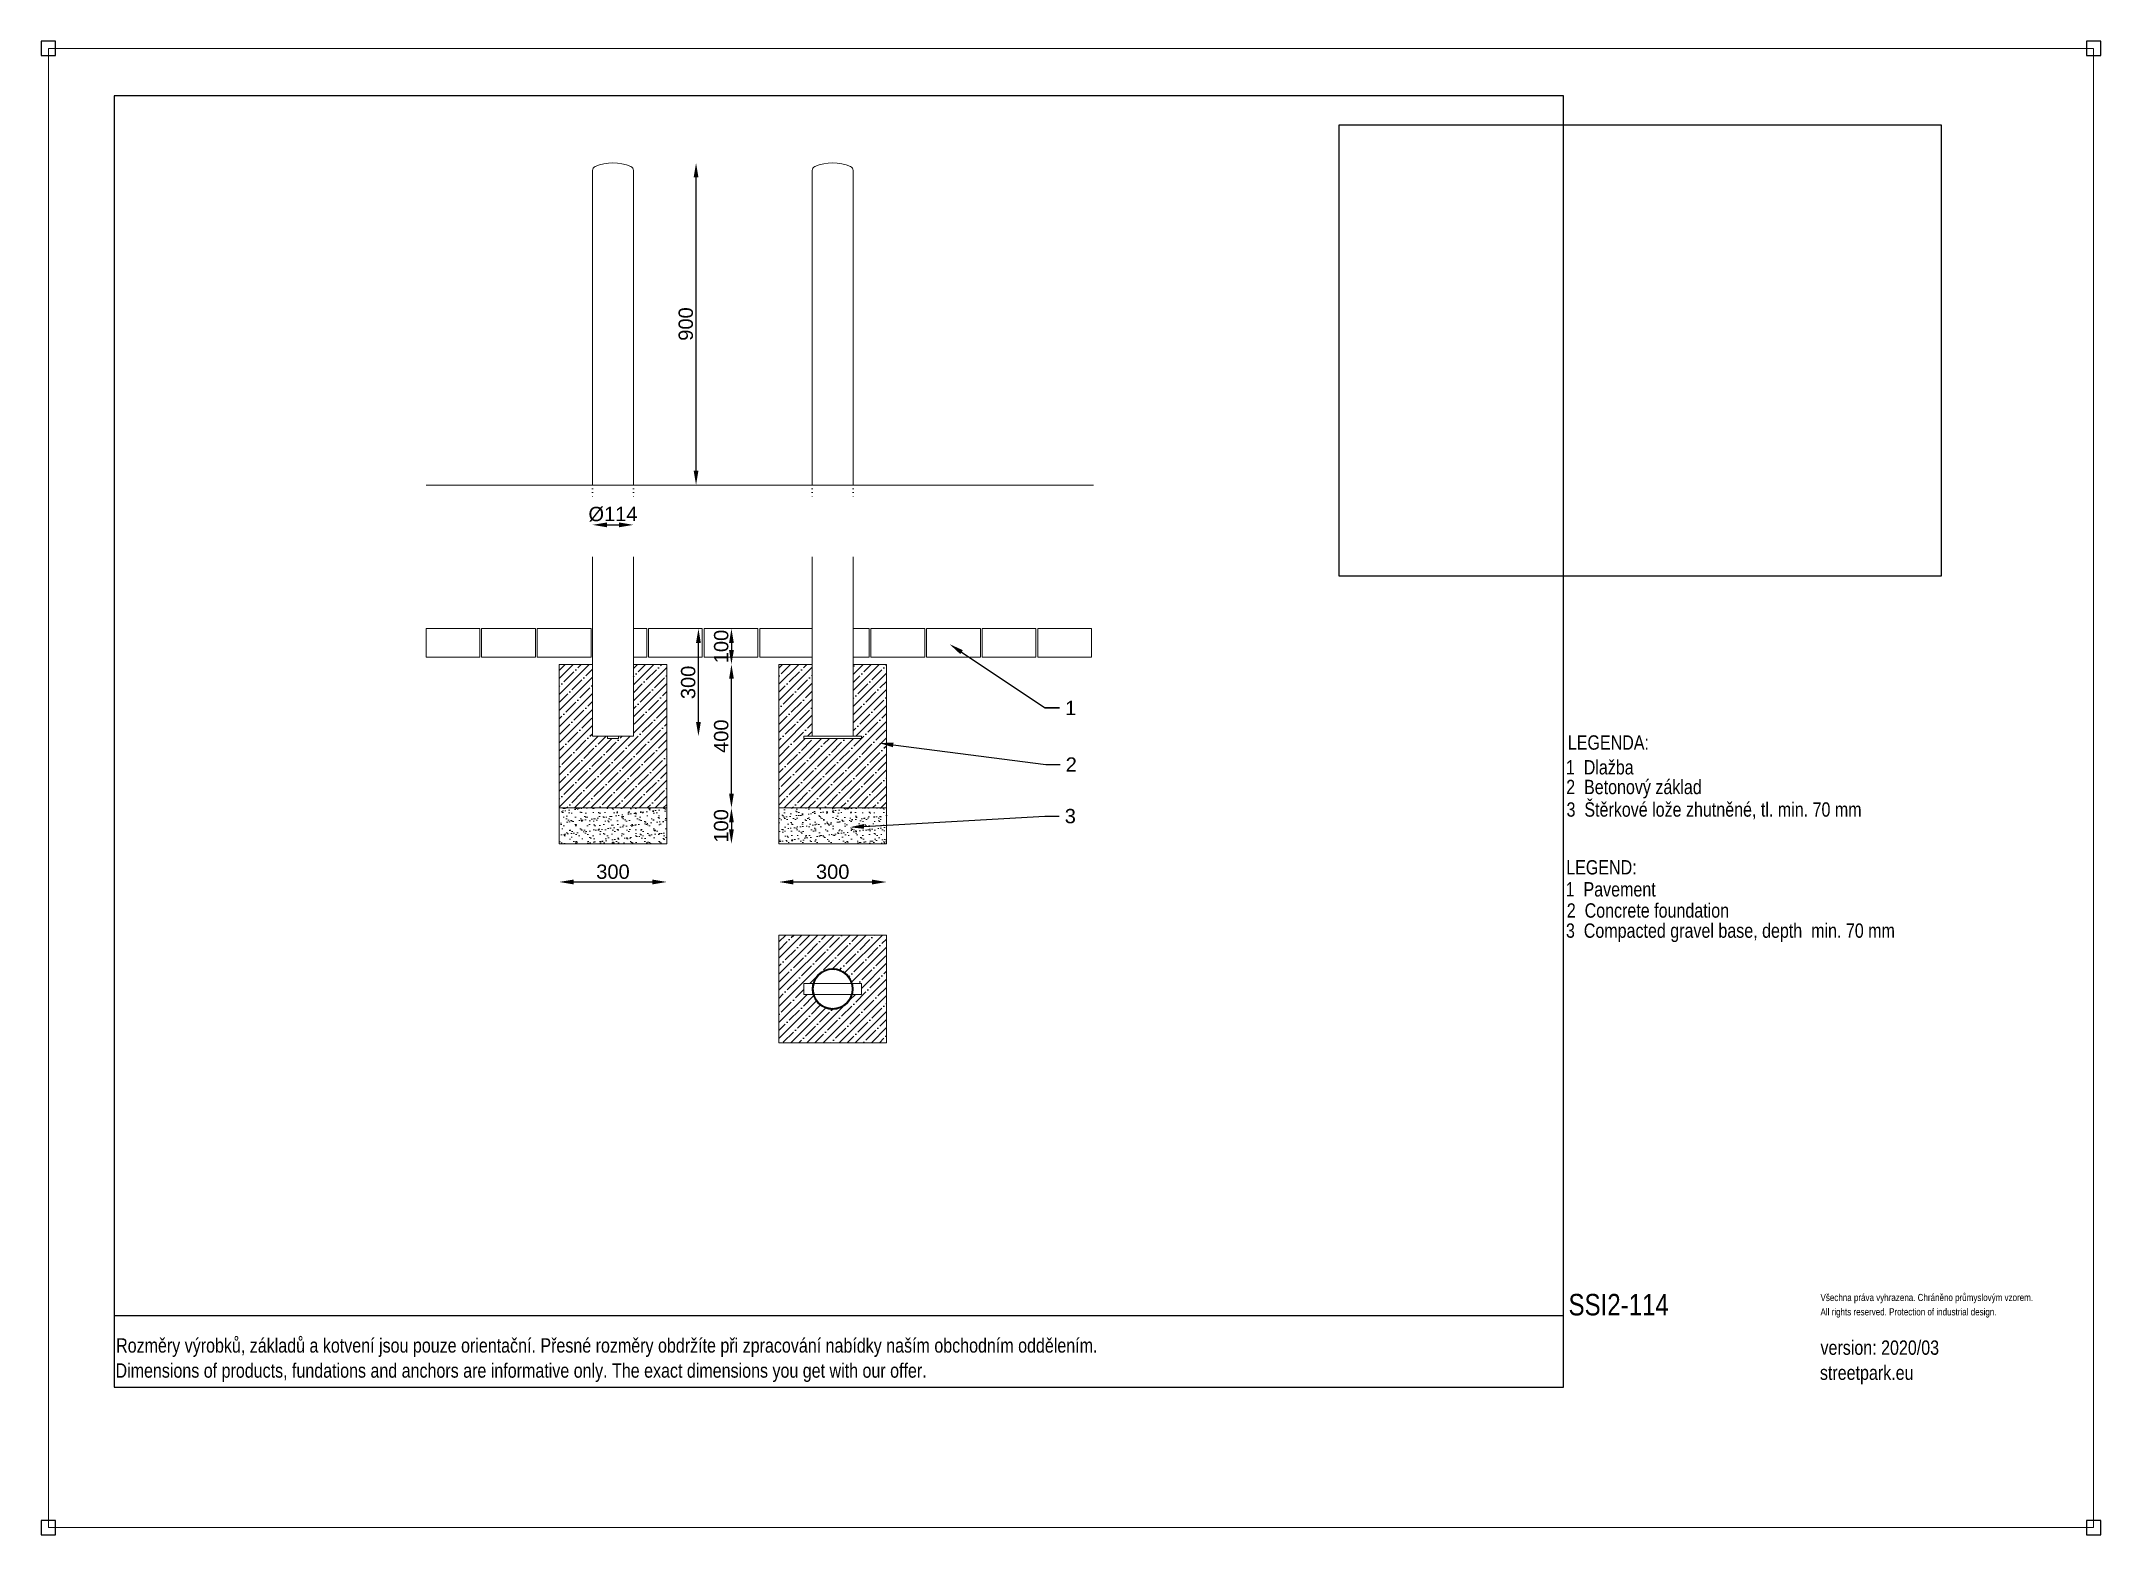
# Model space of a CAD drawing. Header units: millimetres. Extents: x -20 to 5721, y -20 to 4143.
import ezdxf
from ezdxf import colors
from ezdxf.entities.mleader import LeaderData, LeaderLine
from ezdxf.math import Vec2, Vec3

# ---------------------------------------------------------------- set-up
doc = ezdxf.new("R2010")
doc.units = ezdxf.units.MM
for name, pattern in [('ACAD_ISO07W100', [3.5, 0.5, -3]), ('CENTER2', [1.125, 0.75, -0.125, 0.125, -0.125]), ('INCONTINUOUS', [200000.001, 200000, -0.001])]:
    doc.linetypes.add(name, pattern=pattern)
for name, color, linetype in [('KOTY', 3, 'INCONTINUOUS'), ('OBRYSOVA', 7, 'Continuous'), ('POSTAVY ATD', 8, 'Continuous'), ('SRAFY', 30, 'Continuous'), ('TABULKA', 9, 'Continuous')]:
    doc.layers.add(name, color=color, linetype=linetype)
doc.layers.add('Nekreslit', color=6, linetype='Continuous', plot=False)
doc.styles.add('SEACAD_Arial', font='arial.ttf', dxfattribs={"width": 0.8})
doc.styles.get("Standard").update_dxf_attribs({"font": 'arial.ttf'})
doc.dimstyles.new('PROFI_CSN', dxfattribs={"dimscale": 0, "dimtxt": 3.5, "dimasz": 3, "dimexe": 1, "dimexo": 0, "dimgap": 1.5, "dimtad": 1, "dimlfac": -1, "dimdsep": 46, "dimtxsty": 'Standard', "dimcen": 0, "dimdle": 1, "dimclrd": 256, "dimclre": 256, "dimclrt": 256, "dimadec": 0, "dimazin": 0, "dimtfac": 0.6, "dimtmove": 0, "dimatfit": 1, "dimfxl": 1, "dimtolj": 1, "dimarcsym": 0})
picture_1 = doc.add_image_def('image1.jpg', size_in_pixel=(800, 600))

# ---------------------------------------------------------------- blocks, each defined once
blk = doc.blocks.new('*D1')
at = {"layer": 'DEFPOINTS', "color": 0, "transparency": 16777216}
for p in [(1574, 3803.9), (1805.6, 3803.9), (1644, 2905.9)]:
    blk.add_point(p, dxfattribs=at)
at = {"layer": 'KOTY', "color": 7, "lineweight": -2, "transparency": 16777216}
blk.add_line((1805.6, 2945.9), (1805.6, 3763.9), dxfattribs=at)
at = {"layer": 'KOTY', "color": 7, "transparency": 16777216}
for points in [[(1798.9, 3763.9), (1812.2, 3763.9), (1805.6, 3803.9)], [(1798.9, 2945.9), (1812.2, 2945.9), (1805.6, 2905.9)]]:
    blk.add_solid(points, dxfattribs=at)
at = {"layer": 'KOTY', "color": 7, "lineweight": 15, "transparency": 16777216, "insert": (1777.1, 3354.9), "char_height": 40, "attachment_point": 5, "rotation": 90}
blk.add_mtext('\\A1;900', dxfattribs=at)
blk = doc.blocks.new('*D2')
at = {"layer": 'DEFPOINTS', "color": 0, "transparency": 16777216}
for p in [(1517, 2905.9), (1631, 2905.9), (1631, 2795)]:
    blk.add_point(p, dxfattribs=at)
at = {"layer": 'KOTY', "color": 7, "lineweight": -2, "transparency": 16777216}
blk.add_line((1557, 2795), (1591, 2795), dxfattribs=at)
at = {"layer": 'KOTY', "color": 7, "transparency": 16777216}
for points in [[(1557, 2801.7), (1557, 2788.3), (1517, 2795)], [(1591, 2801.7), (1591, 2788.3), (1631, 2795)]]:
    blk.add_solid(points, dxfattribs=at)
at = {"layer": 'KOTY', "color": 7, "lineweight": 15, "transparency": 16777216, "insert": (1574, 2824.6), "char_height": 40, "attachment_point": 5}
blk.add_mtext('\\A1;%%C114', dxfattribs=at)
blk = doc.blocks.new('*D3')
at = {"layer": 'DEFPOINTS', "color": 0, "transparency": 16777216}
for p in [(1424, 2005.9), (1724, 2005.9), (1724, 1799.6)]:
    blk.add_point(p, dxfattribs=at)
at = {"layer": 'KOTY', "color": 7, "lineweight": -2, "transparency": 16777216}
blk.add_line((1464, 1799.6), (1684, 1799.6), dxfattribs=at)
at = {"layer": 'KOTY', "color": 7, "transparency": 16777216}
for points in [[(1464, 1806.3), (1464, 1792.9), (1424, 1799.6)], [(1684, 1806.3), (1684, 1792.9), (1724, 1799.6)]]:
    blk.add_solid(points, dxfattribs=at)
at = {"layer": 'KOTY', "color": 7, "lineweight": 15, "transparency": 16777216, "insert": (1574, 1828), "char_height": 40, "attachment_point": 5}
blk.add_mtext('\\A1;300', dxfattribs=at)
blk = doc.blocks.new('*D4')
at = {"layer": 'DEFPOINTS', "color": 0, "transparency": 16777216}
for p in [(1904.2, 2405.9), (2036.4, 2405.9), (2036.4, 2005.9)]:
    blk.add_point(p, dxfattribs=at)
at = {"layer": 'KOTY', "color": 7, "lineweight": -2, "transparency": 16777216}
blk.add_line((1904.2, 2045.9), (1904.2, 2365.9), dxfattribs=at)
at = {"layer": 'KOTY', "color": 7, "transparency": 16777216}
for points in [[(1897.6, 2365.9), (1910.9, 2365.9), (1904.2, 2405.9)], [(1897.6, 2045.9), (1910.9, 2045.9), (1904.2, 2005.9)]]:
    blk.add_solid(points, dxfattribs=at)
at = {"layer": 'KOTY', "color": 7, "lineweight": 15, "transparency": 16777216, "insert": (1875.8, 2205.9), "char_height": 40, "attachment_point": 5, "rotation": 90}
blk.add_mtext('\\A1;400', dxfattribs=at)
blk = doc.blocks.new('*D5')
at = {"layer": 'DEFPOINTS', "color": 0, "transparency": 16777216}
for p in [(2129.4, 2505.9), (1904.2, 2405.9), (2036.4, 2405.9)]:
    blk.add_point(p, dxfattribs=at)
at = {"layer": 'KOTY', "color": 7, "lineweight": -2, "transparency": 16777216}
blk.add_line((1904.2, 2465.9), (1904.2, 2445.9), dxfattribs=at)
at = {"layer": 'KOTY', "color": 7, "transparency": 16777216}
for points in [[(1897.6, 2465.9), (1910.9, 2465.9), (1904.2, 2505.9)], [(1897.6, 2445.9), (1910.9, 2445.9), (1904.2, 2405.9)]]:
    blk.add_solid(points, dxfattribs=at)
at = {"layer": 'KOTY', "color": 7, "lineweight": 15, "transparency": 16777216, "insert": (1875.8, 2455.9), "char_height": 40, "attachment_point": 5, "rotation": 90}
blk.add_mtext('\\A1;100', dxfattribs=at)
blk = doc.blocks.new('*D6')
at = {"layer": 'DEFPOINTS', "color": 0, "transparency": 16777216}
for p in [(2036.4, 2005.9), (2336.4, 2005.9), (2336.4, 1799.5)]:
    blk.add_point(p, dxfattribs=at)
at = {"layer": 'KOTY', "color": 7, "lineweight": -2, "transparency": 16777216}
blk.add_line((2076.4, 1799.5), (2296.4, 1799.5), dxfattribs=at)
at = {"layer": 'KOTY', "color": 7, "transparency": 16777216}
for points in [[(2076.4, 1806.1), (2076.4, 1792.8), (2036.4, 1799.5)], [(2296.4, 1806.1), (2296.4, 1792.8), (2336.4, 1799.5)]]:
    blk.add_solid(points, dxfattribs=at)
at = {"layer": 'KOTY', "color": 7, "lineweight": 15, "transparency": 16777216, "insert": (2186.4, 1827.9), "char_height": 40, "attachment_point": 5}
blk.add_mtext('\\A1;300', dxfattribs=at)
blk = doc.blocks.new('*D7')
at = {"layer": 'DEFPOINTS', "color": 0, "transparency": 16777216}
for p in [(1631, 2505.9), (1812.2, 2505.9), (1612, 2205.9)]:
    blk.add_point(p, dxfattribs=at)
at = {"layer": 'KOTY', "color": 7, "lineweight": -2, "transparency": 16777216}
blk.add_line((1812.2, 2245.9), (1812.2, 2465.9), dxfattribs=at)
at = {"layer": 'KOTY', "color": 7, "transparency": 16777216}
for points in [[(1805.5, 2465.9), (1818.9, 2465.9), (1812.2, 2505.9)], [(1805.5, 2245.9), (1818.9, 2245.9), (1812.2, 2205.9)]]:
    blk.add_solid(points, dxfattribs=at)
at = {"layer": 'KOTY', "color": 7, "lineweight": 15, "transparency": 16777216, "insert": (1783.8, 2355.9), "char_height": 40, "attachment_point": 5, "rotation": 90}
blk.add_mtext('\\A1;300', dxfattribs=at)
blk = doc.blocks.new('*D8')
at = {"layer": 'DEFPOINTS', "color": 0, "transparency": 16777216}
for p in [(2036.4, 2005.9), (1904.2, 1905.9), (2036.4, 1905.9)]:
    blk.add_point(p, dxfattribs=at)
at = {"layer": 'KOTY', "color": 7, "lineweight": -2, "transparency": 16777216}
blk.add_line((1904.2, 1965.9), (1904.2, 1945.9), dxfattribs=at)
at = {"layer": 'KOTY', "color": 7, "transparency": 16777216}
for points in [[(1897.5, 1965.9), (1910.8, 1965.9), (1904.2, 2005.9)], [(1897.5, 1945.9), (1910.8, 1945.9), (1904.2, 1905.9)]]:
    blk.add_solid(points, dxfattribs=at)
at = {"layer": 'KOTY', "color": 7, "lineweight": 15, "transparency": 16777216, "insert": (1875.7, 1955.9), "char_height": 40, "attachment_point": 5, "rotation": 90}
blk.add_mtext('\\A1;100', dxfattribs=at)

msp = doc.modelspace()

# ---------------------------------------------------------------- hatches: boundary and pattern name
at = {"transparency": 33554508}
h = msp.add_hatch(dxfattribs=at)
h.set_pattern_fill('ANSI35', color=9, scale=5)
h.paths.add_polyline_path([(1724, 2405.9), (1631, 2405.9), (1631, 2205.9), (1589, 2205.9), (1589, 2199.9), (1559, 2199.9), (1559, 2205.9), (1517, 2205.9), (1517, 2405.9), (1424, 2405.9), (1424, 2005.9), (1724, 2005.9)])
h.paths.add_polyline_path([(2336.4, 2405.9), (2243.4, 2405.9), (2243.4, 2205.9), (2266.4, 2205.9), (2266.4, 2199.9), (2106.4, 2199.9), (2106.4, 2205.9), (2129.4, 2205.9), (2129.4, 2405.9), (2036.4, 2405.9), (2036.4, 2005.9), (2336.4, 2005.9)])
h = msp.add_hatch(dxfattribs=at)
h.set_pattern_fill('ANSI35', color=9, scale=5)
h.paths.add_polyline_path([(2336.4, 1651.3), (2036.4, 1651.3), (2036.4, 1351.3), (2336.4, 1351.3)])
h.paths.add_polyline_path([(2241.4, 1516.3), (2266.4, 1516.3), (2266.4, 1486.3), (2241.4, 1486.3, -0.763763), (2131.4, 1486.3), (2106.4, 1486.3), (2106.4, 1516.3), (2131.4, 1516.3, -0.763763)], flags=16)
at = {"layer": 'SRAFY', "lineweight": 15}
h = msp.add_hatch(dxfattribs=at)
h.set_pattern_fill('AR-SAND', color=9, scale=0.5, style=0)
h.paths.add_polyline_path([(1424.1, 1905.9), (1723.8, 1905.9), (1724, 2005.9), (1424, 2005.9)])
h.paths.add_polyline_path([(2036.5, 1905.9), (2336.2, 1905.9), (2336.2, 2005.9), (2036.5, 2005.9)])
h = msp.add_hatch(dxfattribs=at)
h.set_pattern_fill('ANSI31', color=9, scale=20, angle=90, style=0)
h.set_pattern_definition([(135, (-137929.7378, -10993.8193), (-1.767766953, -1.767766953), [])])
edge = h.paths.add_edge_path()
edge.add_arc((2186.4, 1501.3), 57, 0, 360)
edge = h.paths.add_edge_path(flags=17)
edge.add_arc((2186.4, 1501.3), 54, 0, 360)

# ---------------------------------------------------------------- linework, layer by layer
at = {"layer": 'Nekreslit'}
msp.add_line((183.7, 591.3), (4223.7, 591.3), dxfattribs=at)
msp.add_lwpolyline([(183.7, 391.3), (4223.7, 391.3), (4223.7, 3991.3), (183.7, 3991.3)], close=True, dxfattribs=at)
at = {"layer": 'OBRYSOVA', "lineweight": 20}
for p, q in [((1517, 3783), (1517, 2905.9)), ((1631, 2905.9), (1631, 3783)), ((2129.4, 3783), (2129.4, 2905.9)), ((2243.4, 2905.9), (2243.4, 3783)), ((1517, 2705.9), (1517, 2205.9)), ((1631, 2205.9), (1631, 2705.9)), ((2129.4, 2705.9), (2129.4, 2205.9)), ((2243.4, 2205.9), (2243.4, 2705.9)), ((1517, 2205.9), (1631, 2205.9))]:
    msp.add_line(p, q, dxfattribs=at)
at = {"layer": 'OBRYSOVA', "lineweight": 15}
for p, q in [((1517, 2905.9), (1631, 2905.9)), ((2129.4, 2905.9), (2243.4, 2905.9)), ((2148.4, 2205.9), (2224.4, 2205.9))]:
    msp.add_line(p, q, dxfattribs=at)
at = {"layer": 'OBRYSOVA', "linetype": 'ACAD_ISO07W100', "lineweight": 15, "ltscale": 3}
for p, q in [((1517, 2905.9), (1517, 2866)), ((1631, 2905.9), (1631, 2866)), ((2129.4, 2905.9), (2129.4, 2866)), ((2243.4, 2905.9), (2243.4, 2866))]:
    msp.add_line(p, q, dxfattribs=at)
at = {"layer": 'OBRYSOVA'}
for points in [[(-19.7, 4103.3), (20.3, 4103.3), (20.3, 4143.3), (-19.7, 4143.3)], [(5680.9, 4103.3), (5720.9, 4103.3), (5720.9, 4143.3), (5680.9, 4143.3)], [(-19.7, -20.3), (20.3, -20.3), (20.3, 19.7), (-19.7, 19.7)], [(5680.9, -20.3), (5720.9, -20.3), (5720.9, 19.7), (5680.9, 19.7)]]:
    msp.add_lwpolyline(points, close=True, dxfattribs=at)
at = {"layer": 'OBRYSOVA', "lineweight": 20}
for points in [[(1559, 2199.9), (1589, 2199.9), (1589, 2205.9), (1559, 2205.9)], [(2106.4, 2199.9), (2266.4, 2199.9), (2266.4, 2205.9), (2106.4, 2205.9)]]:
    msp.add_lwpolyline(points, close=True, dxfattribs=at)
at = {"layer": 'OBRYSOVA', "lineweight": 15}
for points in [[(2131.4, 1516.3), (2106.4, 1516.3), (2106.4, 1486.3), (2131.4, 1486.3)], [(2238.2, 1516.3), (2134.5, 1516.3)], [(2241.4, 1486.3), (2266.4, 1486.3), (2266.4, 1516.3), (2241.4, 1516.3)], [(2134.5, 1486.3), (2238.2, 1486.3)]]:
    msp.add_lwpolyline(points, dxfattribs=at)
for radius in [57, 54]:
    msp.add_circle((2186.4, 1501.3), radius, dxfattribs=at)
at = {"layer": 'OBRYSOVA', "lineweight": 20}
for centre, radius, start, end in [((1529, 3783), 12, 112.4177, 180), ((1574, 3673.9), 130, 67.5823, 112.4177), ((1619, 3783), 12, 0, 67.5823), ((2141.4, 3783), 12, 112.4177, 180), ((2186.4, 3673.9), 130, 67.5823, 112.4177), ((2231.4, 3783), 12, 0, 67.5823)]:
    msp.add_arc(centre, radius, start, end, dxfattribs=at)
at = {"layer": 'POSTAVY ATD', "color": 9, "lineweight": 20}
msp.add_line((1053, 2905.9), (2913, 2905.9), dxfattribs=at)
at = {"layer": 'POSTAVY ATD', "color": 9, "lineweight": 15}
for p, q in [((1424, 2005.9), (1424, 1905.9)), ((1724, 2005.9), (1724, 1905.9)), ((2036.4, 2005.9), (2036.4, 1905.9)), ((2336.4, 2005.9), (2336.4, 1905.9)), ((1424, 1905.9), (1724, 1905.9)), ((2036.4, 1905.9), (2336.4, 1905.9))]:
    msp.add_line(p, q, dxfattribs=at)
at = {"layer": 'POSTAVY ATD', "lineweight": 15}
for points in [[(1053, 2425.9), (1203, 2425.9), (1203, 2505.9), (1053, 2505.9)], [(1208, 2425.9), (1358, 2425.9), (1358, 2505.9), (1208, 2505.9)], [(1363, 2425.9), (1513, 2425.9), (1513, 2505.9), (1363, 2505.9)], [(1673, 2425.9), (1823, 2425.9), (1823, 2505.9), (1673, 2505.9)], [(1828, 2425.9), (1978, 2425.9), (1978, 2505.9), (1828, 2505.9)], [(2293, 2425.9), (2443, 2425.9), (2443, 2505.9), (2293, 2505.9)], [(2448, 2425.9), (2598, 2425.9), (2598, 2505.9), (2448, 2505.9)], [(2603, 2425.9), (2753, 2425.9), (2753, 2505.9), (2603, 2505.9)], [(2758, 2425.9), (2908, 2425.9), (2908, 2505.9), (2758, 2505.9)]]:
    msp.add_lwpolyline(points, close=True, dxfattribs=at)
for points in [[(1631, 2425.9), (1668, 2425.9), (1668, 2505.9), (1631, 2505.9)], [(2129.4, 2505.9), (1983, 2505.9), (1983, 2425.9), (2129.4, 2425.9)], [(2243.4, 2425.9), (2288, 2425.9), (2288, 2505.9), (2243.4, 2505.9)]]:
    msp.add_lwpolyline(points, dxfattribs=at)
at = {"layer": 'POSTAVY ATD', "color": 9, "lineweight": 15}
for points in [[(1517, 2405.9), (1424, 2405.9), (1424, 2005.9), (1724, 2005.9), (1724, 2405.9), (1631, 2405.9)], [(2129.4, 2405.9), (2036.4, 2405.9), (2036.4, 2005.9), (2336.4, 2005.9), (2336.4, 2405.9), (2243.4, 2405.9)]]:
    msp.add_lwpolyline(points, dxfattribs=at)
msp.add_lwpolyline([(2036.4, 1351.3), (2336.4, 1351.3), (2336.4, 1651.3), (2036.4, 1651.3)], close=True, dxfattribs=at)
at = {"layer": 'TABULKA', "color": 4, "lineweight": 15}
msp.add_lwpolyline([(5700.9, -0.3), (0.3, -0.3), (0.3, 4123.3), (5700.9, 4123.3)], close=True, dxfattribs=at)

# ---------------------------------------------------------------- texts
at = {"style": 'SEACAD_Arial', "width": 0.8}
for s, height, p in [('LEGENDA:', 40, (4235.4, 2168.3)), ('1  Dlažba', 40, (4230, 2099.3)), ('2  Betonový základ', 40, (4230.9, 2044.4)), ('3  Štěrkové lože zhutněné, tl. min. 70 mm', 40, (4231.8, 1981.6)), ('LEGEND:', 40, (4231, 1820.5)), ('1  Pavement', 40, (4229.4, 1759.1)), ('2  Concrete foundation', 40, (4232.5, 1700.1)), ('3  Compacted gravel base, depth  min. 70 mm', 40, (4230.2, 1644)), ('SSI2-114 ', 60, (4237.3, 591.3)), ('Všechna práva vyhrazena. Chráněno průmyslovým vzorem.', 20, (4939.6, 631.3)), ('All rights reserved. Protection of industrial design.', 20, (4939.6, 591.3)), ('Rozměry výrobků, základů a kotvení jsou pouze orientační. Přesné rozměry obdržíte při zpracování nabídky naším obchodním oddělením.', 39.9982, (189.1, 487.6)), ('version: 2020/03', 40, (4939.6, 481.5)), ('Dimensions of products, fundations and anchors are informative only. The exact dimensions you get with our offer.', 39.9982, (187.5, 417.7)), ('streetpark.eu', 40, (4938, 411.6))]:
    msp.add_text(s, height=height, dxfattribs=at).set_placement(p)

# ---------------------------------------------------------------- dimensions: what is measured, and where the dimension line sits
at = {"layer": 'KOTY', "lineweight": 15}
for base, p1, p2, angle, picture, middle in [((1805.6, 3803.9), (1644, 2905.9), (1574, 3803.9), 90, '*D1', (1805.6, 3354.9)), ((1812.2, 2505.9), (1612, 2205.9), (1631, 2505.9), 90, '*D7', (1812.2, 2355.9)), ((1904.2, 2405.9), (2129.4, 2505.9), (2036.4, 2405.9), 270, '*D5', (1904.2, 2455.9)), ((1904.2, 1905.9), (2036.4, 2005.9), (2036.4, 1905.9), 270, '*D8', (1904.2, 1955.9))]:
    dim = msp.add_linear_dim(base=base, p1=p1, p2=p2, angle=angle, dimstyle='PROFI_CSN', override={"dimscale": 1, "dimtxt": 40, "dimasz": 40, "dimgap": 8, "dimdec": 0, "dimlfac": 1, "dimrnd": 10, "dimse1": 1, "dimse2": 1, "dimclrd": 7, "dimclre": 3, "dimclrt": 7, "dimtdec": 0}, dxfattribs=at)
    dim.commit()
    dim.dimension.update_dxf_attribs({"geometry": picture, "text_midpoint": middle, "dimtype": 160})
dim = msp.add_linear_dim(base=(1631, 2795), p1=(1517, 2905.9), p2=(1631, 2905.9), text='%%C<>', dimstyle='PROFI_CSN', override={"dimscale": 1, "dimtxt": 40, "dimasz": 40, "dimgap": 8, "dimdec": 0, "dimlfac": 1, "dimrnd": 1, "dimse1": 1, "dimse2": 1, "dimclrd": 7, "dimclre": 3, "dimclrt": 7, "dimtdec": 0}, dxfattribs=at)
dim.commit()
dim.dimension.update_dxf_attribs({"geometry": '*D2', "text_midpoint": (1574, 2795), "dimtype": 160})
dim = msp.add_linear_dim(base=(1904.2, 2405.9), p1=(2036.4, 2005.9), p2=(2036.4, 2405.9), angle=90, dimstyle='PROFI_CSN', override={"dimscale": 1, "dimtxt": 40, "dimasz": 40, "dimgap": 8, "dimdec": 0, "dimlfac": 1, "dimrnd": 10, "dimse1": 1, "dimse2": 1, "dimclrd": 7, "dimclre": 3, "dimclrt": 7, "dimtdec": 0}, dxfattribs=at)
dim.commit()
dim.dimension.update_dxf_attribs({"geometry": '*D4', "text_midpoint": (1875.8, 2205.9)})
for base, p1, p2, picture, middle in [((1724, 1799.6), (1424, 2005.9), (1724, 2005.9), '*D3', (1574, 1799.6)), ((2336.4, 1799.5), (2036.4, 2005.9), (2336.4, 2005.9), '*D6', (2186.4, 1799.5))]:
    dim = msp.add_linear_dim(base=base, p1=p1, p2=p2, dimstyle='PROFI_CSN', override={"dimscale": 1, "dimtxt": 40, "dimasz": 40, "dimgap": 8, "dimdec": 0, "dimlfac": 1, "dimrnd": 10, "dimse1": 1, "dimse2": 1, "dimclrd": 7, "dimclre": 3, "dimclrt": 7, "dimtdec": 0}, dxfattribs=at)
    dim.commit()
    dim.dimension.update_dxf_attribs({"geometry": picture, "text_midpoint": middle, "dimtype": 160})

# ---------------------------------------------------------------- pictures from other files: only their frames are drawn
at = {"layer": 'OBRYSOVA', "color": 7, "linetype": 'CENTER2', "true_color": 0xfafafa}
image = msp.add_image(picture_1, insert=(3597.6, 2652), size_in_units=(1678.1, 1258.5), dxfattribs=at)
image.dxf.flags = 7

# ---------------------------------------------------------------- leaders
at = {"layer": 'KOTY', "color": 0, "lineweight": 15}
ml = msp.add_multileader_mtext('Standard', dxfattribs=at)
ml.set_content(' 1')
ml.set_leader_properties()
ml.build(insert=Vec2(0, 0))
ml.multileader.update_dxf_attribs({"text_right_attachment_type": 6, "dogleg_length": 40, "arrow_head_size": 40})
ctx = ml.context
ctx.base_point, ctx.char_height, ctx.arrow_head_size, ctx.landing_gap_size, ctx.plane_origin = Vec3(2818.7, 2284.6), 40, 40, 0.09, Vec3(2512.3, 2462.4)
ctx.right_attachment = 6
notes = []
notes.append((ctx, [(0, (1, 1, 0), (2778.7, 2284.6), (1, 0), 40, [(0, [(2512.3, 2462.4)], 0, [])])]))
ctx.mtext.insert, ctx.mtext.flow_direction = Vec3(2818.7, 2304.6), 5
ml = msp.add_multileader_mtext('Standard', dxfattribs=at)
ml.set_content(' 2')
ml.set_leader_properties()
ml.build(insert=Vec2(0, 0))
ml.multileader.update_dxf_attribs({"text_right_attachment_type": 6, "dogleg_length": 40, "arrow_head_size": 40})
ctx = ml.context
ctx.base_point, ctx.char_height, ctx.arrow_head_size, ctx.landing_gap_size, ctx.plane_origin = Vec3(2820.1, 2126.9), 40, 40, 0.09, Vec3(2441.5, 2180.9)
ctx.right_attachment = 6
notes.append((ctx, [(0, (1, 1, 0), (2780.1, 2126.9), (1, 0), 40, [(0, [(2315.6, 2186.8)], 0, [])])]))
ctx.mtext.insert, ctx.mtext.flow_direction = Vec3(2820.2, 2146.9), 5
ml = msp.add_multileader_mtext('Standard', dxfattribs=at)
ml.set_content(' 3')
ml.set_leader_properties()
ml.build(insert=Vec2(0, 0))
ml.multileader.update_dxf_attribs({"text_right_attachment_type": 6, "dogleg_length": 40, "arrow_head_size": 40})
ctx = ml.context
ctx.base_point, ctx.char_height, ctx.arrow_head_size, ctx.landing_gap_size, ctx.plane_origin = Vec3(2817.5, 1983.3), 40, 40, 0.09, Vec3(2513.3, 1970.1)
ctx.right_attachment = 6
notes.append((ctx, [(0, (1, 1, 0), (2777.5, 1983.3), (1, 0), 40, [(0, [(2233.7, 1952.1)], 0, [])])]))
ctx.mtext.insert, ctx.mtext.width, ctx.mtext.flow_direction = Vec3(2817.6, 2003.3), 70.012, 5
for ctx, leaders in notes:
    for number, flags, end, landing, length, lines in leaders:
        leader = LeaderData()
        leader.index, (leader.has_last_leader_line, leader.has_dogleg_vector, leader.attachment_direction) = number, flags
        leader.last_leader_point, leader.dogleg_vector, leader.dogleg_length = Vec3(end), Vec3(landing), length
        for number, points, colour, breaks in lines:
            line = LeaderLine()
            line.index, line.vertices, line.color, line.breaks = number, Vec3.list(points), colors.encode_raw_color(colour), breaks
            leader.lines.append(line)
        ctx.leaders.append(leader)

doc.saveas('drawing.dxf')
